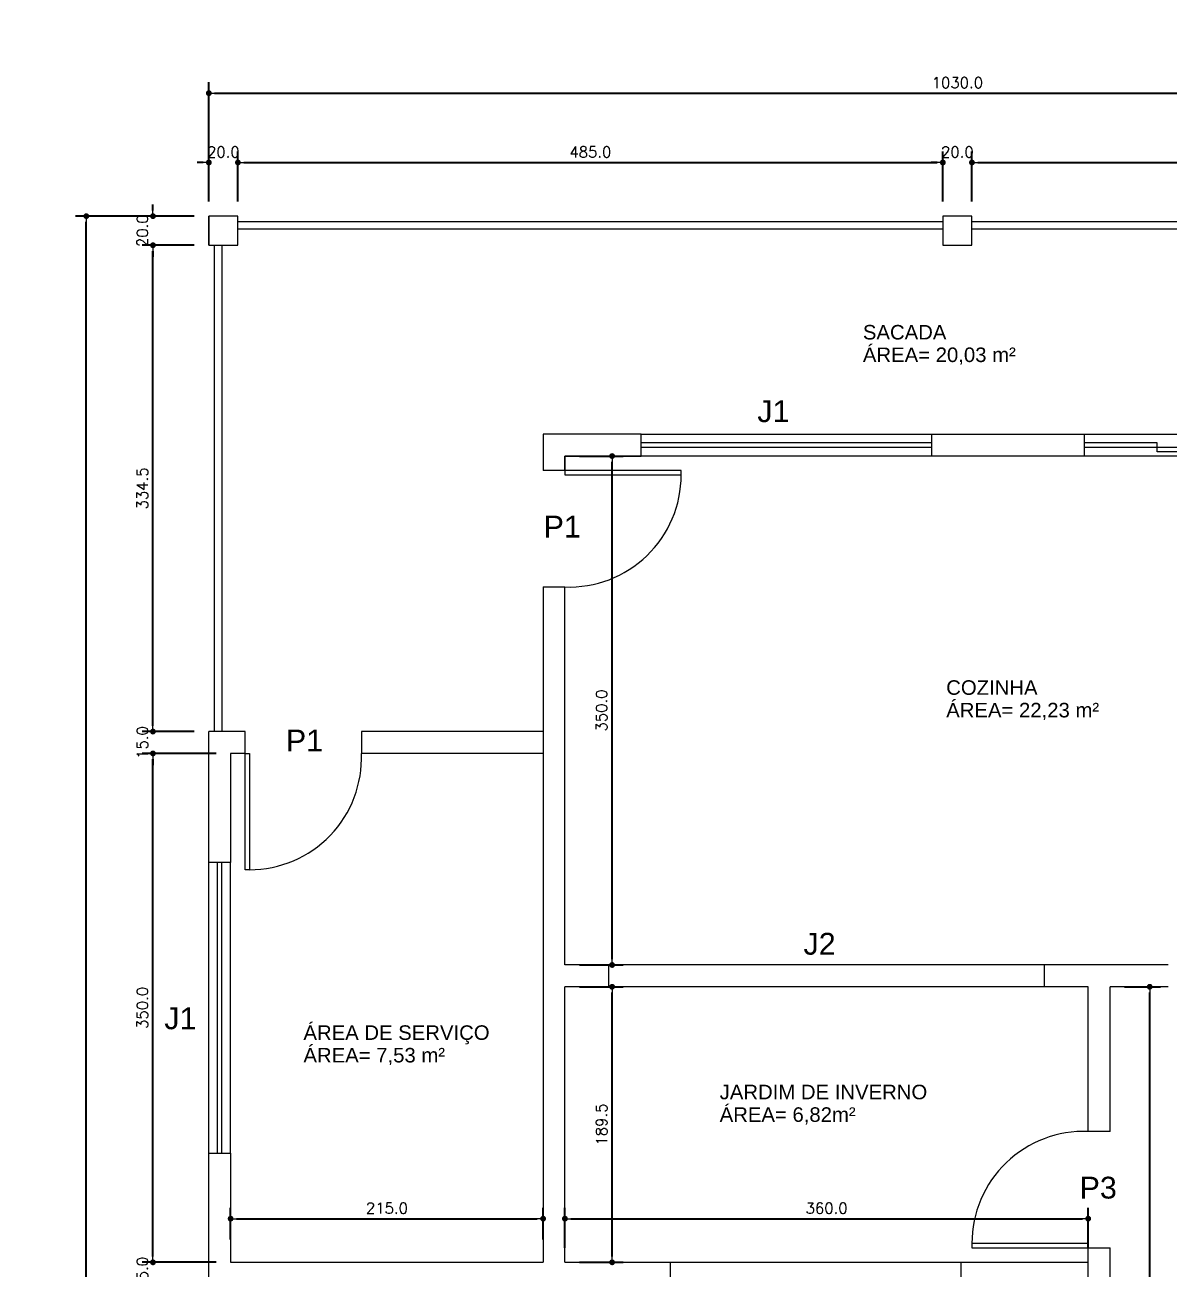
# Model space of a CAD drawing. Header units: millimetres. Extents: x 1206 to 2034, y 106 to 342.
# Drawn here: x 1785.26 to 1793.12, y 148.16 to 156.71 of the extents above; entities that cross this region are included whole.
import ezdxf

# ---------------------------------------------------------------- set-up
doc = ezdxf.new("R2010")
doc.units = ezdxf.units.MM
doc.header["$PDMODE"] = 34
doc.header["$PDSIZE"] = -5
doc.layers.get('0').update_dxf_attribs({"color": 1})
doc.layers.get('DEFPOINTS').update_dxf_attribs({"lineweight": 0})
for name, color, linetype, lineweight in [('AR-ALVENARIA', 7, 'Continuous', 9), ('AR-CARIMBO', 7, 'Continuous', 5), ('AR-COTA', 1, 'Continuous', 5), ('AR-DIVISÓRIA', 7, 'Continuous', 5), ('AR-ESQUADRIA', 4, 'Continuous', 5), ('AR-PENA_010', 10, 'Continuous', 9), ('AR-TXT-AMBIENTE', 174, 'Continuous', 0), ('AR-TXT-ESPECIFICAÇÕES', 174, 'Continuous', 0), ('AR-TXT-ÁREA', 7, 'Continuous', 0)]:
    doc.layers.add(name, color=color, linetype=linetype, lineweight=lineweight)
doc.styles.add('50_COTAS', font='romans.shx', dxfattribs={"height": 0.075})
doc.styles.add('50_TXT 3', font='arial.ttf', dxfattribs={"height": 0.1})
doc.styles.add('ALLEX 1_25', font='arial.ttf', dxfattribs={"height": 0.05})
doc.dimstyles.new('COTA_50', dxfattribs={"dimscale": 500, "dimtxt": 0.16, "dimasz": 8e-05, "dimexe": 0.00015, "dimexo": 0.0002, "dimgap": 7e-05, "dimtad": 1, "dimdec": 1, "dimlfac": 100, "dimzin": 0, "dimdsep": 46, "dimtxsty": '50_COTAS', "dimblk1": 'DOT', "dimblk2": 'DOT', "dimsah": 1, "dimcen": 0.009, "dimclrd": 256, "dimclre": 256, "dimclrt": 7, "dimaunit": 1, "dimadec": 0, "dimazin": 0, "dimtfac": 0.05, "dimtdec": 1, "dimtix": 1, "dimtofl": 0, "dimtmove": 2, "dimatfit": 3, "dimldrblk": 'DOT', "dimfxl": 1, "dimtvp": 0.75, "dimtolj": 1, "dimtzin": 0, "dimarcsym": 0})

# ---------------------------------------------------------------- blocks, each defined once
blk = doc.blocks.new('_DOT')
at = {"color": 0, "linetype": 'ByBlock'}
blk.add_line((-0.5, 0), (-1, 0), dxfattribs=at)
at = {"color": 0, "linetype": 'ByBlock', "const_width": 0.5}
blk.add_lwpolyline([(-0.25, 0, 1), (0.25, 0, 1)], format="xyb", close=True, dxfattribs=at)
blk = doc.blocks.new('*D211')
at = {"layer": 'AR-COTA', "lineweight": -2, "transparency": 16777216}
for p, q in [((1786.1375, 148.2418), (1786.1375, 148.2818)), ((1786.5719, 148.2018), (1786.0625, 148.2018)), ((1786.5719, 148.0518), (1786.0625, 148.0518)), ((1786.1375, 148.0118), (1786.1375, 147.9718))]:
    blk.add_line(p, q, dxfattribs=at)
at = {"layer": 'DEFPOINTS', "color": 0, "transparency": 16777216}
for p in [(1786.1375, 148.2018), (1786.6719, 148.2018), (1786.6719, 148.0518)]:
    blk.add_point(p, dxfattribs=at)
at = {"layer": 'AR-COTA', "lineweight": -2, "transparency": 16777216, "xscale": 0.04, "yscale": 0.04, "zscale": 0.04}
for p, rotation in [((1786.1375, 148.2018), 270), ((1786.1375, 148.0518), 90)]:
    blk.add_blockref('_DOT', p, dxfattribs=dict(at, rotation=rotation))
at = {"layer": 'AR-COTA', "color": 7, "transparency": 16777216, "insert": (1786.065, 148.1268), "char_height": 0.075, "attachment_point": 5, "rotation": 90, "style": '50_COTAS'}
blk.add_mtext('\\A1;15.0', dxfattribs=at)
blk = doc.blocks.new('*D212')
at = {"layer": 'AR-COTA', "lineweight": -2, "transparency": 16777216}
for p, q in [((1786.5719, 151.7018), (1786.0625, 151.7018)), ((1786.1375, 148.2418), (1786.1375, 151.6618)), ((1786.5719, 148.2018), (1786.0625, 148.2018))]:
    blk.add_line(p, q, dxfattribs=at)
at = {"layer": 'DEFPOINTS', "color": 0, "transparency": 16777216}
for p in [(1786.1375, 151.7018), (1786.6719, 151.7018), (1786.6719, 148.2018)]:
    blk.add_point(p, dxfattribs=at)
at = {"layer": 'AR-COTA', "lineweight": -2, "transparency": 16777216, "xscale": 0.04, "yscale": 0.04, "zscale": 0.04}
for p, rotation in [((1786.1375, 151.7018), 90), ((1786.1375, 148.2018), 270)]:
    blk.add_blockref('_DOT', p, dxfattribs=dict(at, rotation=rotation))
at = {"layer": 'AR-COTA', "color": 7, "transparency": 16777216, "insert": (1786.065, 149.9518), "char_height": 0.075, "attachment_point": 5, "rotation": 90, "style": '50_COTAS'}
blk.add_mtext('\\A1;350.0', dxfattribs=at)
blk = doc.blocks.new('*D213')
at = {"layer": 'AR-COTA', "lineweight": -2, "transparency": 16777216}
for p, q in [((1786.1375, 151.8918), (1786.1375, 151.9318)), ((1786.4219, 151.8518), (1786.0625, 151.8518)), ((1786.5719, 151.7018), (1786.0625, 151.7018)), ((1786.1375, 151.6618), (1786.1375, 151.6218))]:
    blk.add_line(p, q, dxfattribs=at)
at = {"layer": 'DEFPOINTS', "color": 0, "transparency": 16777216}
for p in [(1786.1375, 151.8518), (1786.5219, 151.8518), (1786.6719, 151.7018)]:
    blk.add_point(p, dxfattribs=at)
at = {"layer": 'AR-COTA', "lineweight": -2, "transparency": 16777216, "xscale": 0.04, "yscale": 0.04, "zscale": 0.04}
for p, rotation in [((1786.1375, 151.8518), 270), ((1786.1375, 151.7018), 90)]:
    blk.add_blockref('_DOT', p, dxfattribs=dict(at, rotation=rotation))
at = {"layer": 'AR-COTA', "color": 7, "transparency": 16777216, "insert": (1786.065, 151.7768), "char_height": 0.075, "attachment_point": 5, "rotation": 90, "style": '50_COTAS'}
blk.add_mtext('\\A1;15.0', dxfattribs=at)
blk = doc.blocks.new('*D214')
at = {"layer": 'AR-COTA', "lineweight": -2, "transparency": 16777216}
for p, q in [((1786.4219, 155.1968), (1786.0625, 155.1968)), ((1786.1375, 151.8918), (1786.1375, 155.1568)), ((1786.4219, 151.8518), (1786.0625, 151.8518))]:
    blk.add_line(p, q, dxfattribs=at)
at = {"layer": 'DEFPOINTS', "color": 0, "transparency": 16777216}
for p in [(1786.1375, 155.1968), (1786.5219, 155.1968), (1786.5219, 151.8518)]:
    blk.add_point(p, dxfattribs=at)
at = {"layer": 'AR-COTA', "lineweight": -2, "transparency": 16777216, "xscale": 0.04, "yscale": 0.04, "zscale": 0.04}
for p, rotation in [((1786.1375, 155.1968), 90), ((1786.1375, 151.8518), 270)]:
    blk.add_blockref('_DOT', p, dxfattribs=dict(at, rotation=rotation))
at = {"layer": 'AR-COTA', "color": 7, "transparency": 16777216, "insert": (1786.065, 153.5243), "char_height": 0.075, "attachment_point": 5, "rotation": 90, "style": '50_COTAS'}
blk.add_mtext('\\A1;334.5', dxfattribs=at)
blk = doc.blocks.new('*D215')
at = {"layer": 'AR-COTA', "lineweight": -2, "transparency": 16777216}
for p, q in [((1786.1375, 155.4368), (1786.1375, 155.4768)), ((1786.4219, 155.3968), (1786.0625, 155.3968)), ((1786.4219, 155.1968), (1786.0625, 155.1968)), ((1786.1375, 155.1568), (1786.1375, 155.1168))]:
    blk.add_line(p, q, dxfattribs=at)
at = {"layer": 'DEFPOINTS', "color": 0, "transparency": 16777216}
for p in [(1786.1375, 155.3968), (1786.5219, 155.3968), (1786.5219, 155.1968)]:
    blk.add_point(p, dxfattribs=at)
at = {"layer": 'AR-COTA', "lineweight": -2, "transparency": 16777216, "xscale": 0.04, "yscale": 0.04, "zscale": 0.04}
for p, rotation in [((1786.1375, 155.3968), 270), ((1786.1375, 155.1968), 90)]:
    blk.add_blockref('_DOT', p, dxfattribs=dict(at, rotation=rotation))
at = {"layer": 'AR-COTA', "color": 7, "transparency": 16777216, "insert": (1786.065, 155.2968), "char_height": 0.075, "attachment_point": 5, "rotation": 90, "style": '50_COTAS'}
blk.add_mtext('\\A1;20.0', dxfattribs=at)
blk = doc.blocks.new('*D217')
at = {"layer": 'AR-COTA', "lineweight": -2, "transparency": 16777216}
for p, q in [((1786.4219, 155.3968), (1785.604, 155.3968)), ((1785.679, 136.9368), (1785.679, 155.3568)), ((1786.4219, 136.8968), (1785.604, 136.8968))]:
    blk.add_line(p, q, dxfattribs=at)
at = {"layer": 'DEFPOINTS', "color": 0, "transparency": 16777216}
for p in [(1785.679, 155.3968), (1786.5219, 155.3968), (1786.5219, 136.8968)]:
    blk.add_point(p, dxfattribs=at)
at = {"layer": 'AR-COTA', "lineweight": -2, "transparency": 16777216, "xscale": 0.04, "yscale": 0.04, "zscale": 0.04}
for p, rotation in [((1785.679, 155.3968), 90), ((1785.679, 136.8968), 270)]:
    blk.add_blockref('_DOT', p, dxfattribs=dict(at, rotation=rotation))
at = {"layer": 'AR-COTA', "color": 7, "transparency": 16777216, "insert": (1785.6065, 146.1468), "char_height": 0.075, "attachment_point": 5, "rotation": 90, "style": '50_COTAS'}
blk.add_mtext('\\A1;1850.0', dxfattribs=at)
blk = doc.blocks.new('*D218')
at = {"layer": 'AR-COTA', "lineweight": -2, "transparency": 16777216}
for p, q in [((1786.5219, 155.4968), (1786.5219, 155.8408)), ((1786.7219, 155.4968), (1786.7219, 155.8408)), ((1786.4819, 155.7658), (1786.4419, 155.7658)), ((1786.7619, 155.7658), (1786.8019, 155.7658))]:
    blk.add_line(p, q, dxfattribs=at)
at = {"layer": 'DEFPOINTS', "color": 0, "transparency": 16777216}
for p in [(1786.7219, 155.7658), (1786.5219, 155.3968), (1786.7219, 155.3968)]:
    blk.add_point(p, dxfattribs=at)
at = {"layer": 'AR-COTA', "lineweight": -2, "transparency": 16777216, "xscale": 0.04, "yscale": 0.04, "zscale": 0.04}
blk.add_blockref('_DOT', (1786.5219, 155.7658), dxfattribs=at)
at = {"layer": 'AR-COTA', "lineweight": -2, "transparency": 16777216, "xscale": 0.04, "yscale": 0.04, "zscale": 0.04, "rotation": 180}
blk.add_blockref('_DOT', (1786.7219, 155.7658), dxfattribs=at)
at = {"layer": 'AR-COTA', "color": 7, "transparency": 16777216, "insert": (1786.6219, 155.8383), "char_height": 0.075, "attachment_point": 5, "style": '50_COTAS'}
blk.add_mtext('\\A1;20.0', dxfattribs=at)
blk = doc.blocks.new('*D219')
at = {"layer": 'AR-COTA', "lineweight": -2, "transparency": 16777216}
for p, q in [((1786.7219, 155.4968), (1786.7219, 155.8408)), ((1791.5719, 155.4968), (1791.5719, 155.8408)), ((1786.7619, 155.7658), (1791.5319, 155.7658))]:
    blk.add_line(p, q, dxfattribs=at)
at = {"layer": 'DEFPOINTS', "color": 0, "transparency": 16777216}
for p in [(1791.5719, 155.7658), (1786.7219, 155.3968), (1791.5719, 155.3968)]:
    blk.add_point(p, dxfattribs=at)
at = {"layer": 'AR-COTA', "lineweight": -2, "transparency": 16777216, "xscale": 0.04, "yscale": 0.04, "zscale": 0.04, "rotation": 180}
blk.add_blockref('_DOT', (1786.7219, 155.7658), dxfattribs=at)
at = {"layer": 'AR-COTA', "lineweight": -2, "transparency": 16777216, "xscale": 0.04, "yscale": 0.04, "zscale": 0.04}
blk.add_blockref('_DOT', (1791.5719, 155.7658), dxfattribs=at)
at = {"layer": 'AR-COTA', "color": 7, "transparency": 16777216, "insert": (1789.1469, 155.8383), "char_height": 0.075, "attachment_point": 5, "style": '50_COTAS'}
blk.add_mtext('\\A1;485.0', dxfattribs=at)
blk = doc.blocks.new('*D220')
at = {"layer": 'AR-COTA', "lineweight": -2, "transparency": 16777216}
for p, q in [((1791.5719, 155.4968), (1791.5719, 155.8408)), ((1791.7719, 155.4968), (1791.7719, 155.8408)), ((1791.5319, 155.7658), (1791.4919, 155.7658)), ((1791.8119, 155.7658), (1791.8519, 155.7658))]:
    blk.add_line(p, q, dxfattribs=at)
at = {"layer": 'DEFPOINTS', "color": 0, "transparency": 16777216}
for p in [(1791.7719, 155.7658), (1791.5719, 155.3968), (1791.7719, 155.3968)]:
    blk.add_point(p, dxfattribs=at)
at = {"layer": 'AR-COTA', "lineweight": -2, "transparency": 16777216, "xscale": 0.04, "yscale": 0.04, "zscale": 0.04}
blk.add_blockref('_DOT', (1791.5719, 155.7658), dxfattribs=at)
at = {"layer": 'AR-COTA', "lineweight": -2, "transparency": 16777216, "xscale": 0.04, "yscale": 0.04, "zscale": 0.04, "rotation": 180}
blk.add_blockref('_DOT', (1791.7719, 155.7658), dxfattribs=at)
at = {"layer": 'AR-COTA', "color": 7, "transparency": 16777216, "insert": (1791.6719, 155.8383), "char_height": 0.075, "attachment_point": 5, "style": '50_COTAS'}
blk.add_mtext('\\A1;20.0', dxfattribs=at)
blk = doc.blocks.new('*D221')
at = {"layer": 'AR-COTA', "lineweight": -2, "transparency": 16777216}
for p, q in [((1791.7719, 155.4968), (1791.7719, 155.8408)), ((1796.6219, 155.4968), (1796.6219, 155.8408)), ((1791.8119, 155.7658), (1796.5819, 155.7658))]:
    blk.add_line(p, q, dxfattribs=at)
at = {"layer": 'DEFPOINTS', "color": 0, "transparency": 16777216}
for p in [(1796.6219, 155.7658), (1791.7719, 155.3968), (1796.6219, 155.3968)]:
    blk.add_point(p, dxfattribs=at)
at = {"layer": 'AR-COTA', "lineweight": -2, "transparency": 16777216, "xscale": 0.04, "yscale": 0.04, "zscale": 0.04, "rotation": 180}
blk.add_blockref('_DOT', (1791.7719, 155.7658), dxfattribs=at)
at = {"layer": 'AR-COTA', "lineweight": -2, "transparency": 16777216, "xscale": 0.04, "yscale": 0.04, "zscale": 0.04}
blk.add_blockref('_DOT', (1796.6219, 155.7658), dxfattribs=at)
at = {"layer": 'AR-COTA', "color": 7, "transparency": 16777216, "insert": (1794.1969, 155.8383), "char_height": 0.075, "attachment_point": 5, "style": '50_COTAS'}
blk.add_mtext('\\A1;485.0', dxfattribs=at)
blk = doc.blocks.new('*D223')
at = {"layer": 'AR-COTA', "lineweight": -2, "transparency": 16777216}
for p, q in [((1786.5219, 155.4968), (1786.5219, 156.3174)), ((1796.8219, 155.4968), (1796.8219, 156.3174)), ((1786.5619, 156.2424), (1796.7819, 156.2424))]:
    blk.add_line(p, q, dxfattribs=at)
at = {"layer": 'DEFPOINTS', "color": 0, "transparency": 16777216}
for p in [(1796.8219, 156.2424), (1786.5219, 155.3968), (1796.8219, 155.3968)]:
    blk.add_point(p, dxfattribs=at)
at = {"layer": 'AR-COTA', "lineweight": -2, "transparency": 16777216, "xscale": 0.04, "yscale": 0.04, "zscale": 0.04, "rotation": 180}
blk.add_blockref('_DOT', (1786.5219, 156.2424), dxfattribs=at)
at = {"layer": 'AR-COTA', "lineweight": -2, "transparency": 16777216, "xscale": 0.04, "yscale": 0.04, "zscale": 0.04}
blk.add_blockref('_DOT', (1796.8219, 156.2424), dxfattribs=at)
at = {"layer": 'AR-COTA', "color": 7, "transparency": 16777216, "insert": (1791.6719, 156.3149), "char_height": 0.075, "attachment_point": 5, "style": '50_COTAS'}
blk.add_mtext('\\A1;1030.0', dxfattribs=at)
blk = doc.blocks.new('*D239')
at = {"layer": 'AR-COTA', "lineweight": -2, "transparency": 16777216}
for p, q in [((1786.6719, 148.3594), (1786.6719, 148.5769)), ((1788.8219, 148.3594), (1788.8219, 148.5769)), ((1786.7119, 148.5019), (1788.7819, 148.5019))]:
    blk.add_line(p, q, dxfattribs=at)
at = {"layer": 'DEFPOINTS', "color": 0, "transparency": 16777216}
for p in [(1788.8219, 148.5019), (1786.6719, 148.2594), (1788.8219, 148.2594)]:
    blk.add_point(p, dxfattribs=at)
at = {"layer": 'AR-COTA', "lineweight": -2, "transparency": 16777216, "xscale": 0.04, "yscale": 0.04, "zscale": 0.04, "rotation": 180}
blk.add_blockref('_DOT', (1786.6719, 148.5019), dxfattribs=at)
at = {"layer": 'AR-COTA', "lineweight": -2, "transparency": 16777216, "xscale": 0.04, "yscale": 0.04, "zscale": 0.04}
blk.add_blockref('_DOT', (1788.8219, 148.5019), dxfattribs=at)
at = {"layer": 'AR-COTA', "color": 7, "transparency": 16777216, "insert": (1787.7469, 148.5744), "char_height": 0.075, "attachment_point": 5, "style": '50_COTAS'}
blk.add_mtext('\\A1;215.0', dxfattribs=at)
blk = doc.blocks.new('*D240')
at = {"layer": 'AR-COTA', "lineweight": -2, "transparency": 16777216}
for p, q in [((1788.9719, 148.3018), (1788.9719, 148.5769)), ((1792.5719, 148.3018), (1792.5719, 148.5769)), ((1789.0119, 148.5019), (1792.5319, 148.5019))]:
    blk.add_line(p, q, dxfattribs=at)
at = {"layer": 'DEFPOINTS', "color": 0, "transparency": 16777216}
for p in [(1792.5719, 148.5019), (1788.9719, 148.2018), (1792.5719, 148.2018)]:
    blk.add_point(p, dxfattribs=at)
at = {"layer": 'AR-COTA', "lineweight": -2, "transparency": 16777216, "xscale": 0.04, "yscale": 0.04, "zscale": 0.04, "rotation": 180}
blk.add_blockref('_DOT', (1788.9719, 148.5019), dxfattribs=at)
at = {"layer": 'AR-COTA', "lineweight": -2, "transparency": 16777216, "xscale": 0.04, "yscale": 0.04, "zscale": 0.04}
blk.add_blockref('_DOT', (1792.5719, 148.5019), dxfattribs=at)
at = {"layer": 'AR-COTA', "color": 7, "transparency": 16777216, "insert": (1790.7719, 148.5744), "char_height": 0.075, "attachment_point": 5, "style": '50_COTAS'}
blk.add_mtext('\\A1;360.0', dxfattribs=at)
blk = doc.blocks.new('*D255')
at = {"layer": 'AR-COTA', "lineweight": -2, "transparency": 16777216}
for p, q in [((1789.0719, 150.0968), (1789.3714, 150.0968)), ((1789.2964, 148.2418), (1789.2964, 150.0568)), ((1789.0719, 148.2018), (1789.3714, 148.2018))]:
    blk.add_line(p, q, dxfattribs=at)
at = {"layer": 'DEFPOINTS', "color": 0, "transparency": 16777216}
for p in [(1788.9719, 150.0968), (1789.2964, 150.0968), (1788.9719, 148.2018)]:
    blk.add_point(p, dxfattribs=at)
at = {"layer": 'AR-COTA', "lineweight": -2, "transparency": 16777216, "xscale": 0.04, "yscale": 0.04, "zscale": 0.04}
for p, rotation in [((1789.2964, 150.0968), 90), ((1789.2964, 148.2018), 270)]:
    blk.add_blockref('_DOT', p, dxfattribs=dict(at, rotation=rotation))
at = {"layer": 'AR-COTA', "color": 7, "transparency": 16777216, "insert": (1789.2239, 149.1493), "char_height": 0.075, "attachment_point": 5, "rotation": 90, "style": '50_COTAS'}
blk.add_mtext('\\A1;189.5', dxfattribs=at)
blk = doc.blocks.new('*D256')
at = {"layer": 'AR-COTA', "lineweight": -2, "transparency": 16777216}
for p, q in [((1789.0719, 153.7468), (1789.3714, 153.7468)), ((1789.2964, 150.2868), (1789.2964, 153.7068)), ((1789.0719, 150.2468), (1789.3714, 150.2468))]:
    blk.add_line(p, q, dxfattribs=at)
at = {"layer": 'DEFPOINTS', "color": 0, "transparency": 16777216}
for p in [(1788.9719, 153.7468), (1789.2964, 153.7468), (1788.9719, 150.2468)]:
    blk.add_point(p, dxfattribs=at)
at = {"layer": 'AR-COTA', "lineweight": -2, "transparency": 16777216, "xscale": 0.04, "yscale": 0.04, "zscale": 0.04}
for p, rotation in [((1789.2964, 153.7468), 90), ((1789.2964, 150.2468), 270)]:
    blk.add_blockref('_DOT', p, dxfattribs=dict(at, rotation=rotation))
at = {"layer": 'AR-COTA', "color": 7, "transparency": 16777216, "insert": (1789.2239, 151.9968), "char_height": 0.075, "attachment_point": 5, "rotation": 90, "style": '50_COTAS'}
blk.add_mtext('\\A1;350.0', dxfattribs=at)
blk = doc.blocks.new('*D262')
at = {"layer": 'AR-COTA', "lineweight": -2, "transparency": 16777216}
for p, q in [((1792.8219, 150.0968), (1793.0703, 150.0968)), ((1792.9953, 145.0868), (1792.9953, 150.0568)), ((1792.8219, 145.0468), (1793.0703, 145.0468))]:
    blk.add_line(p, q, dxfattribs=at)
at = {"layer": 'DEFPOINTS', "color": 0, "transparency": 16777216}
for p in [(1792.7219, 150.0968), (1792.9953, 150.0968), (1792.7219, 145.0468)]:
    blk.add_point(p, dxfattribs=at)
at = {"layer": 'AR-COTA', "lineweight": -2, "transparency": 16777216, "xscale": 0.04, "yscale": 0.04, "zscale": 0.04}
for p, rotation in [((1792.9953, 150.0968), 90), ((1792.9953, 145.0468), 270)]:
    blk.add_blockref('_DOT', p, dxfattribs=dict(at, rotation=rotation))
at = {"layer": 'AR-COTA', "color": 7, "transparency": 16777216, "insert": (1792.9228, 147.5718), "char_height": 0.075, "attachment_point": 5, "rotation": 90, "style": '50_COTAS'}
blk.add_mtext('\\A1;505.0', dxfattribs=at)

msp = doc.modelspace()

# ---------------------------------------------------------------- linework, layer by layer
at = {"layer": 'AR-ALVENARIA'}
for p, q in [((1786.5219, 155.1968), (1786.5219, 155.3968)), ((1789.4969, 153.8968), (1788.8219, 153.8968)), ((1788.8219, 153.8968), (1788.8219, 153.6468)), ((1789.4969, 153.7468), (1789.4969, 153.8968)), ((1791.4969, 153.8968), (1792.5469, 153.8968)), ((1791.4969, 153.7468), (1791.4969, 153.8968)), ((1792.5469, 153.7468), (1792.5469, 153.8968)), ((1789.4969, 153.7468), (1788.9719, 153.7468)), ((1788.9719, 153.6468), (1788.9719, 153.7468)), ((1788.9719, 153.7468), (1789.4969, 153.7468)), ((1788.9719, 153.7468), (1788.9719, 153.6468)), ((1792.5469, 153.7468), (1791.4969, 153.7468)), ((1788.9719, 153.6468), (1788.8219, 153.6468)), ((1788.8219, 152.8468), (1788.8219, 148.2018)), ((1788.8219, 152.8468), (1788.9719, 152.8468)), ((1788.9719, 150.2468), (1788.9719, 152.8468)), ((1786.5219, 150.9518), (1786.5219, 151.8518)), ((1786.7719, 151.8518), (1786.5219, 151.8518)), ((1786.7719, 151.7018), (1786.7719, 151.8518)), ((1788.8219, 151.8518), (1787.5719, 151.8518)), ((1787.5719, 151.8518), (1787.5719, 151.7018)), ((1786.6719, 151.7018), (1786.6719, 150.9518)), ((1786.7719, 151.7018), (1786.6719, 151.7018)), ((1788.8219, 151.7018), (1787.5719, 151.7018)), ((1786.6719, 150.9518), (1786.5219, 150.9518)), ((1789.2719, 150.2468), (1788.9719, 150.2468)), ((1789.2719, 150.2468), (1789.2719, 150.0968)), ((1793.1219, 150.2468), (1792.2719, 150.2468)), ((1792.2719, 150.0968), (1792.2719, 150.2468)), ((1789.2719, 150.0968), (1788.9719, 150.0968)), ((1788.9719, 148.2018), (1788.9719, 150.0968)), ((1792.5719, 150.0968), (1792.2719, 150.0968)), ((1792.5719, 149.1018), (1792.5719, 150.0968)), ((1792.7219, 149.1018), (1792.7219, 150.0968)), ((1793.1219, 150.0968), (1792.7219, 150.0968)), ((1792.7219, 149.1018), (1792.5719, 149.1018)), ((1786.5219, 146.7893), (1786.5219, 148.9518)), ((1786.5219, 148.9518), (1786.6719, 148.9518)), ((1786.6719, 148.9518), (1786.6719, 148.2018)), ((1792.5719, 145.1968), (1792.5719, 148.3018)), ((1792.5719, 148.2018), (1792.5719, 148.3018)), ((1792.5719, 148.3018), (1792.7219, 148.3018)), ((1792.7219, 145.0468), (1792.7219, 148.3018)), ((1786.6719, 148.2018), (1788.8219, 148.2018)), ((1788.9719, 148.2018), (1789.6969, 148.2018))]:
    msp.add_line(p, q, dxfattribs=at)
for points in [[(1786.5219, 155.1968), (1786.7219, 155.1968), (1786.7219, 155.3968), (1786.5219, 155.3968)], [(1791.5719, 155.1968), (1791.7719, 155.1968), (1791.7719, 155.3968), (1791.5719, 155.3968)]]:
    msp.add_lwpolyline(points, close=True, dxfattribs=at)
at = {"layer": 'AR-CARIMBO'}
for p, q in [((1789.6969, 148.2018), (1789.6969, 148.0518)), ((1791.6969, 148.2018), (1792.5719, 148.2018)), ((1791.6969, 148.0518), (1791.6969, 148.2018))]:
    msp.add_line(p, q, dxfattribs=at)
at = {"layer": 'AR-DIVISÓRIA'}
for p, q in [((1791.5719, 155.3568), (1786.7219, 155.3568)), ((1791.5719, 155.3068), (1786.7219, 155.3068)), ((1796.6219, 155.3568), (1791.7719, 155.3568)), ((1796.6219, 155.3068), (1791.7719, 155.3068)), ((1786.5619, 151.8518), (1786.5619, 155.1968)), ((1786.6119, 155.1968), (1786.6119, 151.8518))]:
    msp.add_line(p, q, dxfattribs=at)
at = {"layer": 'AR-ESQUADRIA'}
for p, q in [((1789.4969, 153.8968), (1791.4969, 153.8968)), ((1791.4969, 153.8368), (1789.4969, 153.8368)), ((1792.5469, 153.8968), (1794.5469, 153.8968)), ((1793.0469, 153.8368), (1792.5469, 153.8368)), ((1793.0469, 153.7768), (1793.0469, 153.8368)), ((1791.4969, 153.8068), (1789.4969, 153.8068)), ((1791.4969, 153.7468), (1789.4969, 153.7468)), ((1794.5469, 153.8068), (1792.5469, 153.8068)), ((1794.5469, 153.7468), (1792.5469, 153.7468)), ((1794.0469, 153.7768), (1793.0469, 153.7768)), ((1786.5219, 148.9518), (1786.5219, 150.9518)), ((1786.5819, 148.9518), (1786.5819, 150.9518)), ((1786.6119, 148.9518), (1786.6119, 150.9518)), ((1786.6719, 148.9518), (1786.6719, 150.9518)), ((1792.2719, 150.2468), (1789.2719, 150.2468)), ((1792.2719, 150.0968), (1789.2719, 150.0968)), ((1789.6969, 148.2018), (1791.6969, 148.2018))]:
    msp.add_line(p, q, dxfattribs=at)
for points in [[(1789.7719, 153.6168), (1789.7719, 153.6468), (1788.9719, 153.6468), (1788.9719, 153.6168)], [(1786.8019, 150.9018), (1786.7719, 150.9018), (1786.7719, 151.7018), (1786.8019, 151.7018)], [(1791.7719, 148.3318), (1791.7719, 148.3018), (1792.5719, 148.3018), (1792.5719, 148.3318)]]:
    msp.add_lwpolyline(points, close=True, dxfattribs=at)
for centre, start, end in [((1789.0013, 153.6168), 267.81062, 0), ((1786.8019, 151.6723), 270, 2.18938), ((1792.5424, 148.3318), 87.81062, 180)]:
    msp.add_arc(centre, 0.7706, start, end, dxfattribs=at)
at = {"layer": 'AR-PENA_010'}
msp.add_circle((1802.5104, 142.7069), 27.7888, dxfattribs=at)

# ---------------------------------------------------------------- texts
at = {"layer": 'AR-TXT-AMBIENTE', "char_height": 0.1, "attachment_point": 1, "style": '50_TXT 3'}
for s, insert in [('SACADA', (1791.0218, 154.6486)), ('COZINHA', (1791.595, 152.2048)), ('ÁREA DE SERVIÇO', (1787.1728, 149.8316)), ('JARDIM DE INVERNO', (1790.0365, 149.4231))]:
    msp.add_mtext_dynamic_manual_height_columns(s, width=14.364558, gutter_width=10, heights=[0], dxfattribs=dict(at, insert=insert))
at = {"layer": 'AR-TXT-ESPECIFICAÇÕES', "color": 7, "style": 'ALLEX 1_25'}
for s, p in [('J1', (1790.2955, 153.9801)), ('P1', (1788.8249, 153.1867)), ('P1', (1787.0519, 151.7153)), ('J2', (1790.6132, 150.3175)), ('J1', (1786.2158, 149.8049)), ('P3', (1792.5124, 148.6403))]:
    msp.add_text(s, height=0.15, dxfattribs=at).set_placement(p)
at = {"layer": 'AR-TXT-ÁREA', "char_height": 0.1, "attachment_point": 1, "style": '50_TXT 3'}
for s, insert in [('ÁREA= 20,03 m²', (1791.0218, 154.4934)), ('ÁREA= 22,23 m²', (1791.595, 152.0496)), ('ÁREA= 7,53 m²', (1787.1728, 149.6764)), ('ÁREA= 6,82m²', (1790.0365, 149.2679))]:
    msp.add_mtext_dynamic_manual_height_columns(s, width=14.364558, gutter_width=10, heights=[0], dxfattribs=dict(at, insert=insert))

# ---------------------------------------------------------------- dimensions: what is measured, and where the dimension line sits
at = {"layer": 'AR-COTA'}
for base, p1, p2, picture, middle in [((1796.8219, 156.2424), (1786.5219, 155.3968), (1796.8219, 155.3968), '*D223', (1791.6719, 156.3149)), ((1786.7219, 155.7658), (1786.5219, 155.3968), (1786.7219, 155.3968), '*D218', (1786.6219, 155.8383)), ((1791.5719, 155.7658), (1786.7219, 155.3968), (1791.5719, 155.3968), '*D219', (1789.1469, 155.8383)), ((1791.7719, 155.7658), (1791.5719, 155.3968), (1791.7719, 155.3968), '*D220', (1791.6719, 155.8383)), ((1796.6219, 155.7658), (1791.7719, 155.3968), (1796.6219, 155.3968), '*D221', (1794.1969, 155.8383)), ((1788.8219, 148.5019), (1786.6719, 148.2594), (1788.8219, 148.2594), '*D239', (1787.7469, 148.5744)), ((1792.5719, 148.5019), (1788.9719, 148.2018), (1792.5719, 148.2018), '*D240', (1790.7719, 148.5744))]:
    dim = msp.add_linear_dim(base=base, p1=p1, p2=p2, dimstyle='COTA_50', dxfattribs=at)
    dim.commit()
    dim.dimension.update_dxf_attribs({"geometry": picture, "text_midpoint": middle})
for base, p1, p2, picture, middle in [((1786.1375, 155.3968), (1786.5219, 155.1968), (1786.5219, 155.3968), '*D215', (1786.065, 155.2968)), ((1785.679, 155.3968), (1786.5219, 136.8968), (1786.5219, 155.3968), '*D217', (1785.6065, 146.1468)), ((1786.1375, 155.1968), (1786.5219, 151.8518), (1786.5219, 155.1968), '*D214', (1786.065, 153.5243)), ((1789.2964, 153.7468), (1788.9719, 150.2468), (1788.9719, 153.7468), '*D256', (1789.2239, 151.9968)), ((1786.1375, 151.8518), (1786.6719, 151.7018), (1786.5219, 151.8518), '*D213', (1786.065, 151.7768)), ((1786.1375, 151.7018), (1786.6719, 148.2018), (1786.6719, 151.7018), '*D212', (1786.065, 149.9518)), ((1789.2964, 150.0968), (1788.9719, 148.2018), (1788.9719, 150.0968), '*D255', (1789.2239, 149.1493)), ((1792.9953, 150.0968), (1792.7219, 145.0468), (1792.7219, 150.0968), '*D262', (1792.9228, 147.5718)), ((1786.1375, 148.2018), (1786.6719, 148.0518), (1786.6719, 148.2018), '*D211', (1786.065, 148.1268))]:
    dim = msp.add_linear_dim(base=base, p1=p1, p2=p2, angle=90, dimstyle='COTA_50', dxfattribs=at)
    dim.commit()
    dim.dimension.update_dxf_attribs({"geometry": picture, "text_midpoint": middle})

doc.saveas('drawing.dxf')
